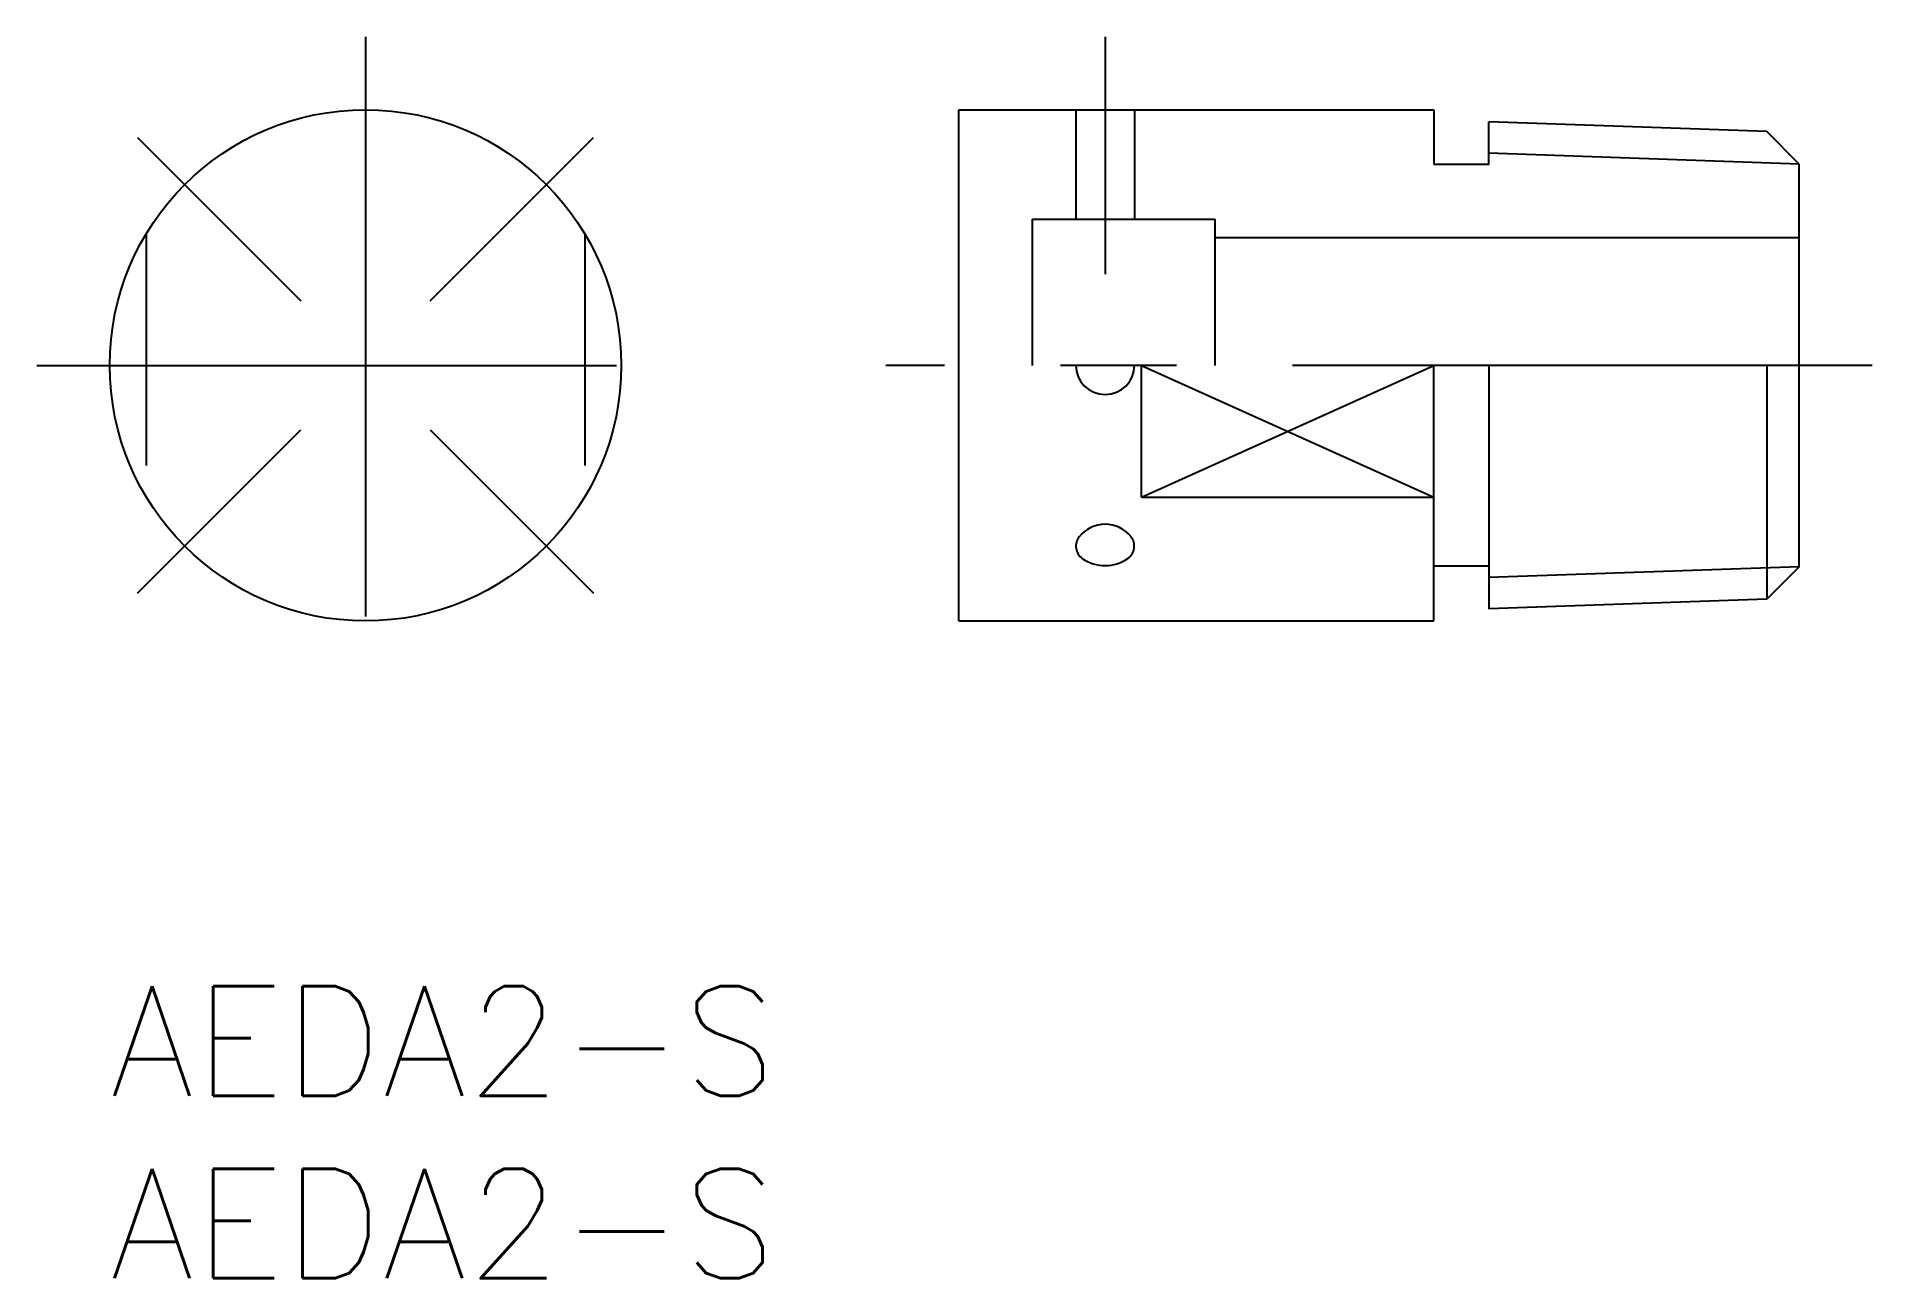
# Model space of a CAD drawing. Extents: x -2 to 48.2, y -8 to 26.
import ezdxf

# ---------------------------------------------------------------- set-up
doc = ezdxf.new("R2010")
doc.units = 0
doc.header["$LTSCALE"] = 0.5
doc.linetypes.add('CENTER', pattern=[50.8, 31.75, -6.35, 6.35, -6.35])
doc.linetypes.add('DASHED', pattern=[19.05, 12.7, -6.35])
for name, color, linetype in [('MSM_CENTER', 1, 'CENTER'), ('MSM_CONTINUOUS', 7, 'CONTINUOUS'), ('MSM_DASHED', 4, 'DASHED'), ('MSM_NARROW', 5, 'CONTINUOUS'), ('MSM_PART_NUMBER', 7, 'CONTINUOUS')]:
    doc.layers.add(name, color=color, linetype=linetype)
doc.styles.get("Standard").update_dxf_attribs({"font": 'txt.shx', "height": 3, "bigfont": 'bigfont.shx'})

# ---------------------------------------------------------------- blocks, each defined once
blk = doc.blocks.new('*U3')
at = {"layer": 'MSM_PART_NUMBER'}
blk.add_text('AEDA2-S', height=3, dxfattribs=at).set_placement((0, -3))
blk = doc.blocks.new('*U4')
at = {"layer": 'MSM_PART_NUMBER'}
blk.add_text('AEDA2-S', height=3, dxfattribs=at).set_placement((0, -8))

msp = doc.modelspace()

# ---------------------------------------------------------------- linework, layer by layer
at = {"layer": 'MSM_CENTER'}
for p, q in [((7, 26), (7, 8)), ((27.246, 26), (27.246, 19.5)), ((0.761, 23.239), (5.232, 18.768)), ((8.768, 18.768), (13.239, 23.239)), ((-2, 17), (16, 17)), ((48.246, 17), (21.246, 17)), ((0.761, 10.761), (5.232, 15.232)), ((8.768, 15.232), (13.239, 10.761))]:
    msp.add_line(p, q, dxfattribs=at)
at = {"layer": 'MSM_CONTINUOUS'}
for p, q in [((23.246, 24), (36.246, 24)), ((23.246, 10), (23.246, 24)), ((26.446, 24), (26.446, 21)), ((28.046, 24), (28.046, 21)), ((36.246, 24), (36.246, 22.5)), ((45.359, 23.4), (37.746, 23.665)), ((37.746, 22.5), (37.746, 23.665)), ((46.246, 22.513), (45.359, 23.4)), ((37.746, 22.5), (36.246, 22.5)), ((46.246, 11.487), (46.246, 22.513)), ((25.246, 21), (25.246, 17)), ((25.246, 21), (30.246, 21)), ((30.246, 21), (30.246, 17)), ((30.246, 20.5), (46.246, 20.5)), ((28.246, 13.394), (28.246, 17)), ((36.246, 10), (36.246, 17)), ((37.746, 17), (37.746, 10.335)), ((45.359, 17), (45.359, 10.6)), ((28.246, 13.394), (36.246, 13.394)), ((37.746, 11.5), (36.246, 11.5)), ((46.246, 11.487), (45.359, 10.6)), ((45.359, 10.6), (37.746, 10.335)), ((23.246, 10), (36.246, 10))]:
    msp.add_line(p, q, dxfattribs=at)
msp.add_circle((7, 17), 7, dxfattribs=at)
for centre, radius, start, end in [((27.246, 17), 0.8, 180, 0), ((27.246, 11.739), 0.909, 38.6254, 141.3746), ((26.857, 12.05), 0.411, 141.3746, 235.1099), ((27.635, 12.05), 0.411, 304.8901, 38.6254), ((27.246, 12.608), 1.091, 235.1099, 304.8901)]:
    msp.add_arc(centre, radius, start, end, dxfattribs=at)
at = {"layer": 'MSM_DASHED'}
for p, q in [((1, 20.606), (1, 13.394)), ((13, 20.606), (13, 13.394))]:
    msp.add_line(p, q, dxfattribs=at)
at = {"layer": 'MSM_NARROW'}
for p, q in [((46.246, 22.513), (37.746, 22.809)), ((28.246, 13.394), (36.246, 17)), ((28.246, 17), (36.246, 13.394)), ((46.246, 11.487), (37.746, 11.191))]:
    msp.add_line(p, q, dxfattribs=at)

# ---------------------------------------------------------------- block references
at = {"layer": 'MSM_CONTINUOUS'}
for name in ['*U3', '*U4']:
    msp.add_blockref(name, (0, 0), dxfattribs=at)

doc.saveas('drawing.dxf')
